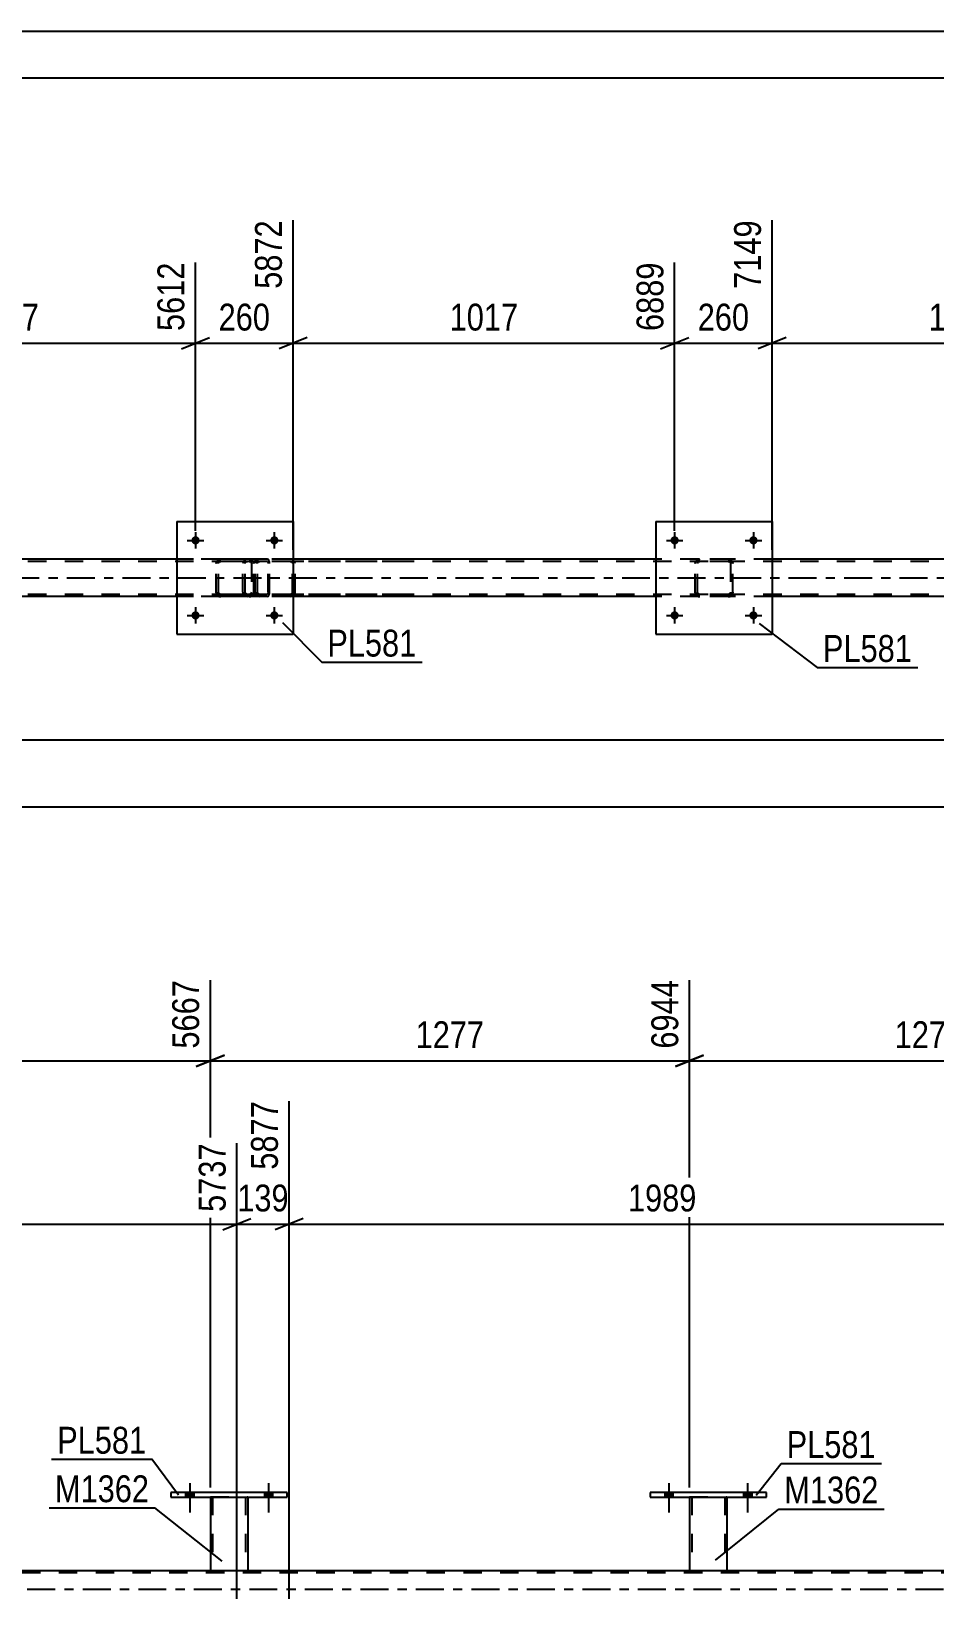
# Model space of a CAD drawing. Header units: millimetres. Extents: x 0 to 841, y 0 to 594.
# Drawn here: x 267.6 to 363.9, y 426.9 to 594 of the extents above; entities that cross this region are included whole.
import ezdxf

# ---------------------------------------------------------------- set-up
doc = ezdxf.new("R2010")
doc.units = ezdxf.units.MM
doc.linetypes.add('DXK_LINE_DOT2', pattern=[3.9198, 1.9599, -1.9599])
doc.linetypes.add('DXK_LINE_DOT3', pattern=[5.9187, 2.979, -0.9799, 0.9799, -0.9799])
doc.styles.add('Arial Narrow', font='ARIALN.TTF', dxfattribs={"height": 0.2})

# ---------------------------------------------------------------- blocks, each defined once
blk = doc.blocks.new('Unknown-122615341-1133 - 26243')
at = {"color": 5, "linetype": 'Continuous'}
for p, q in [((841, 594), (0, 594)), ((836, 589), (5, 589))]:
    blk.add_line(p, q, dxfattribs=at)
blk = doc.blocks.new('Bolt-122615341-4749 - 4686')
at = {"linetype": 'Continuous'}
for points in [[(285.56, 531.73, -1), (284.68, 531.73, -1)], [(293.96, 531.73, -1), (293.08, 531.73, -1)]]:
    blk.add_hatch(color=1, dxfattribs=at).paths.add_polyline_path(points)
at = {"color": 1, "linetype": 'Continuous'}
for p, q in [((284.24, 531.73), (286, 531.73)), ((285.12, 532.61), (285.12, 530.85)), ((292.64, 531.73), (294.4, 531.73)), ((293.52, 532.61), (293.52, 530.85))]:
    blk.add_line(p, q, dxfattribs=at)
blk = doc.blocks.new('Bolt-122615341-4692 - 4686')
at = {"linetype": 'Continuous'}
for points in [[(285.56, 539.73, -1), (284.68, 539.73, -1)], [(293.96, 539.73, -1), (293.08, 539.73, -1)]]:
    blk.add_hatch(color=1, dxfattribs=at).paths.add_polyline_path(points)
at = {"color": 1, "linetype": 'Continuous'}
for p, q in [((285.12, 540.61), (285.12, 538.85)), ((293.52, 540.61), (293.52, 538.85)), ((284.24, 539.73), (286, 539.73)), ((292.64, 539.73), (294.4, 539.73))]:
    blk.add_line(p, q, dxfattribs=at)
blk = doc.blocks.new('Part-122615341-4800 - 4686')
at = {"color": 7, "linetype": 'DXK_LINE_DOT2'}
for p, q in [((292.75, 537.73), (280.59, 537.73)), ((292.75, 537.49), (280.59, 537.49)), ((290.19, 537.42), (290.15, 537.25)), ((290.15, 534.21), (290.15, 537.25)), ((290.19, 537.43), (290.19, 537.42)), ((290.4, 537.25), (290.42, 537.34)), ((290.4, 534.21), (290.4, 537.25)), ((290.42, 537.34), (290.48, 537.42)), ((290.65, 537.73), (290.46, 537.69)), ((290.48, 537.42), (290.56, 537.47)), ((290.56, 537.47), (290.65, 537.49)), ((291.47, 537.73), (291.47, 537.49)), ((292.85, 537.69), (292.75, 537.73)), ((292.75, 537.49), (292.8, 537.47)), ((292.8, 537.47), (292.84, 537.42)), ((292.84, 537.42), (292.87, 537.34)), ((292.94, 537.59), (292.85, 537.69)), ((292.87, 537.34), (292.88, 537.25)), ((292.88, 534.21), (292.88, 537.25)), ((293, 537.43), (292.94, 537.59)), ((293.02, 537.25), (293, 537.43)), ((293.02, 534.21), (293.02, 537.25)), ((292.75, 533.97), (280.59, 533.97)), ((292.75, 533.73), (280.59, 533.73)), ((290.15, 534.21), (290.19, 534.03)), ((290.42, 534.12), (290.4, 534.21)), ((290.48, 534.04), (290.42, 534.12)), ((290.46, 533.77), (290.65, 533.73)), ((290.56, 533.99), (290.48, 534.04)), ((290.65, 533.97), (290.56, 533.99)), ((291.47, 533.73), (291.47, 533.97)), ((292.8, 533.99), (292.75, 533.97)), ((292.75, 533.73), (292.85, 533.77)), ((292.84, 534.04), (292.8, 533.99)), ((292.87, 534.12), (292.84, 534.04)), ((292.85, 533.77), (292.94, 533.87)), ((292.88, 534.21), (292.87, 534.12)), ((292.94, 533.87), (293, 534.03)), ((293, 534.03), (293.02, 534.21))]:
    blk.add_line(p, q, dxfattribs=at)
for centre, start, end in [((290.64, 537.23), 111.1941, 156.1506), ((290.64, 534.22), 203.8494, 248.8059)]:
    blk.add_arc(centre, 0.492, start, end, dxfattribs=at)
blk = doc.blocks.new('Part-122615341-4876 - 4686')
at = {"color": 7, "linetype": 'DXK_LINE_DOT2'}
for p, q in [((759.19, 537.49), (111.6, 537.49)), ((295.52, 537.73), (283.12, 537.73)), ((346.6, 537.73), (334.2, 537.73)), ((759.19, 533.97), (111.6, 533.97)), ((295.52, 533.73), (283.12, 533.73)), ((346.6, 533.73), (334.2, 533.73))]:
    blk.add_line(p, q, dxfattribs=at)
at = {"color": 2, "linetype": 'Continuous'}
for p, q in [((283.12, 537.73), (244.44, 537.73)), ((334.2, 537.73), (295.52, 537.73)), ((385.28, 537.73), (346.6, 537.73)), ((283.12, 533.73), (244.44, 533.73)), ((334.2, 533.73), (295.52, 533.73)), ((385.28, 533.73), (346.6, 533.73))]:
    blk.add_line(p, q, dxfattribs=at)
at = {"color": 7, "linetype": 'DXK_LINE_DOT3'}
blk.add_line((111.6, 535.73), (759.19, 535.73), dxfattribs=at)
blk = doc.blocks.new('Bolt-122615341-4747 - 4686')
at = {"linetype": 'Continuous'}
for points in [[(336.64, 531.73, -1), (335.76, 531.73, -1)], [(345.04, 531.73, -1), (344.16, 531.73, -1)]]:
    blk.add_hatch(color=1, dxfattribs=at).paths.add_polyline_path(points)
at = {"color": 1, "linetype": 'Continuous'}
for p, q in [((335.32, 531.73), (337.08, 531.73)), ((336.2, 532.61), (336.2, 530.85)), ((343.72, 531.73), (345.48, 531.73)), ((344.6, 532.61), (344.6, 530.85))]:
    blk.add_line(p, q, dxfattribs=at)
blk = doc.blocks.new('Bolt-122615341-4748 - 4686')
at = {"linetype": 'Continuous'}
for points in [[(336.64, 539.73, -1), (335.76, 539.73, -1)], [(345.04, 539.73, -1), (344.16, 539.73, -1)]]:
    blk.add_hatch(color=1, dxfattribs=at).paths.add_polyline_path(points)
at = {"color": 1, "linetype": 'Continuous'}
for p, q in [((336.2, 540.61), (336.2, 538.85)), ((344.6, 540.61), (344.6, 538.85)), ((335.32, 539.73), (337.08, 539.73)), ((343.72, 539.73), (345.48, 539.73))]:
    blk.add_line(p, q, dxfattribs=at)
blk = doc.blocks.new('Part-122615341-4819 - 4686')
at = {"color": 7, "linetype": 'DXK_LINE_DOT2'}
for p, q in [((291.5, 537.42), (291.47, 537.25)), ((291.47, 534.21), (291.47, 537.25)), ((291.51, 537.43), (291.5, 537.42)), ((291.72, 537.25), (291.74, 537.34)), ((291.72, 534.21), (291.72, 537.25)), ((291.74, 537.34), (291.8, 537.42)), ((291.98, 537.73), (291.78, 537.69)), ((291.8, 537.42), (291.88, 537.47)), ((291.88, 537.47), (291.98, 537.49)), ((306.97, 537.73), (291.98, 537.73)), ((306.97, 537.49), (291.98, 537.49)), ((295.41, 537.69), (295.21, 537.73)), ((295.21, 537.49), (295.31, 537.47)), ((295.31, 537.47), (295.4, 537.42)), ((295.4, 537.42), (295.45, 537.34)), ((295.45, 537.34), (295.47, 537.25)), ((295.47, 534.21), (295.47, 537.25)), ((295.69, 537.42), (295.69, 537.43)), ((295.73, 537.25), (295.69, 537.42)), ((295.73, 534.21), (295.73, 537.25)), ((291.47, 534.21), (291.51, 534.03)), ((291.74, 534.12), (291.72, 534.21)), ((291.8, 534.04), (291.74, 534.12)), ((291.78, 533.77), (291.98, 533.73)), ((291.88, 533.99), (291.8, 534.04)), ((291.98, 533.97), (291.88, 533.99)), ((306.97, 533.97), (291.98, 533.97)), ((306.97, 533.73), (291.98, 533.73)), ((295.31, 533.99), (295.21, 533.97)), ((295.21, 533.73), (295.41, 533.77)), ((295.4, 534.04), (295.31, 533.99)), ((295.45, 534.12), (295.4, 534.04)), ((295.47, 534.21), (295.45, 534.12)), ((295.69, 534.03), (295.73, 534.21))]:
    blk.add_line(p, q, dxfattribs=at)
for centre, start, end in [((291.96, 537.23), 110.7583, 155.68), ((295.23, 537.23), 24.32, 69.2417), ((291.96, 534.23), 204.32, 249.2417), ((295.23, 534.23), 290.7583, 335.68)]:
    blk.add_arc(centre, 0.496, start, end, dxfattribs=at)
blk = doc.blocks.new('Part-122615341-4831 - 4686')
at = {"color": 7, "linetype": 'DXK_LINE_DOT2'}
for p, q in [((338.4, 537.25), (338.44, 537.43)), ((338.44, 537.43), (338.4, 537.25)), ((338.4, 534.21), (338.4, 537.25)), ((338.64, 537.25), (338.66, 537.34)), ((338.64, 534.21), (338.64, 537.25)), ((338.66, 537.34), (338.71, 537.42)), ((338.7, 537.69), (338.88, 537.73)), ((338.88, 537.73), (338.7, 537.69)), ((338.71, 537.42), (338.79, 537.47)), ((338.79, 537.47), (338.88, 537.49)), ((341.92, 537.73), (338.88, 537.73)), ((341.92, 537.49), (338.88, 537.49)), ((341.92, 537.73), (342.11, 537.69)), ((342.11, 537.69), (341.92, 537.73)), ((341.92, 537.49), (342.01, 537.47)), ((342.01, 537.47), (342.09, 537.42)), ((342.09, 537.42), (342.14, 537.34)), ((342.14, 537.34), (342.16, 537.25)), ((342.16, 537.25), (342.16, 534.21)), ((342.37, 537.43), (342.4, 537.25)), ((342.4, 537.25), (342.37, 537.43)), ((342.4, 534.21), (342.4, 537.25)), ((338.44, 534.02), (338.4, 534.21)), ((338.4, 534.21), (338.44, 534.02)), ((338.66, 534.12), (338.64, 534.21)), ((338.71, 534.04), (338.66, 534.12)), ((338.88, 533.73), (338.7, 533.76)), ((338.7, 533.76), (338.88, 533.73)), ((338.79, 533.99), (338.71, 534.04)), ((338.88, 533.97), (338.79, 533.99)), ((341.92, 533.97), (338.88, 533.97)), ((341.92, 533.73), (338.88, 533.73)), ((342.01, 533.99), (341.92, 533.97)), ((342.11, 533.76), (341.92, 533.73)), ((341.92, 533.73), (342.11, 533.76)), ((342.09, 534.04), (342.01, 533.99)), ((342.14, 534.12), (342.09, 534.04)), ((342.16, 534.21), (342.14, 534.12)), ((342.4, 534.21), (342.37, 534.02)), ((342.37, 534.02), (342.4, 534.21))]:
    blk.add_line(p, q, dxfattribs=at)
at = {"color": 7, "linetype": 'DXK_LINE_DOT3'}
blk.add_line((340.4, 535.73), (340.4, 535.73), dxfattribs=at)
at = {"color": 7, "linetype": 'DXK_LINE_DOT2'}
for centre, start, end in [((338.88, 537.25), 112.5, 157.5), ((338.88, 537.25), 112.5, 157.5), ((341.92, 537.25), 22.5, 67.5), ((341.92, 537.25), 22.5, 67.5), ((338.88, 534.21), 202.5, 247.5), ((338.88, 534.21), 202.5, 247.5), ((341.92, 534.21), 292.5, 337.5), ((341.92, 534.21), 292.5, 337.5)]:
    blk.add_arc(centre, 0.48, start, end, dxfattribs=at)
blk = doc.blocks.new('Part-122615341-4836 - 4686')
at = {"color": 2, "linetype": 'Continuous'}
for p, q in [((334.2, 541.73), (334.2, 529.73)), ((334.2, 541.73), (346.6, 541.73)), ((346.6, 541.73), (346.6, 529.73)), ((334.2, 529.73), (346.6, 529.73))]:
    blk.add_line(p, q, dxfattribs=at)
blk = doc.blocks.new('Part-122615341-4837 - 4686')
at = {"color": 7, "linetype": 'DXK_LINE_DOT2'}
for p, q in [((287.32, 537.25), (287.36, 537.43)), ((287.36, 537.43), (287.32, 537.25)), ((287.32, 534.21), (287.32, 537.25)), ((287.56, 537.25), (287.58, 537.34)), ((287.56, 534.21), (287.56, 537.25)), ((287.58, 537.34), (287.63, 537.42)), ((287.62, 537.69), (287.8, 537.73)), ((287.8, 537.73), (287.62, 537.69)), ((287.63, 537.42), (287.71, 537.47)), ((287.71, 537.47), (287.8, 537.49)), ((290.84, 537.73), (287.8, 537.73)), ((290.84, 537.49), (287.8, 537.49)), ((290.84, 537.73), (291.03, 537.69)), ((291.03, 537.69), (290.84, 537.73)), ((290.84, 537.49), (290.93, 537.47)), ((290.93, 537.47), (291.01, 537.42)), ((291.01, 537.42), (291.06, 537.34)), ((291.06, 537.34), (291.08, 537.25)), ((291.08, 537.25), (291.08, 534.21)), ((291.29, 537.43), (291.32, 537.25)), ((291.32, 537.25), (291.29, 537.43)), ((291.32, 534.21), (291.32, 537.25)), ((287.36, 534.02), (287.32, 534.21)), ((287.32, 534.21), (287.36, 534.02)), ((287.58, 534.12), (287.56, 534.21)), ((287.63, 534.04), (287.58, 534.12)), ((287.8, 533.73), (287.62, 533.76)), ((287.62, 533.76), (287.8, 533.73)), ((287.71, 533.99), (287.63, 534.04)), ((287.8, 533.97), (287.71, 533.99)), ((290.84, 533.97), (287.8, 533.97)), ((290.84, 533.73), (287.8, 533.73)), ((290.93, 533.99), (290.84, 533.97)), ((291.03, 533.76), (290.84, 533.73)), ((290.84, 533.73), (291.03, 533.76)), ((291.01, 534.04), (290.93, 533.99)), ((291.06, 534.12), (291.01, 534.04)), ((291.08, 534.21), (291.06, 534.12)), ((291.32, 534.21), (291.29, 534.02)), ((291.29, 534.02), (291.32, 534.21))]:
    blk.add_line(p, q, dxfattribs=at)
at = {"color": 7, "linetype": 'DXK_LINE_DOT3'}
blk.add_line((289.32, 535.73), (289.32, 535.73), dxfattribs=at)
at = {"color": 7, "linetype": 'DXK_LINE_DOT2'}
for centre, start, end in [((287.8, 537.25), 112.5, 157.5), ((287.8, 537.25), 112.5, 157.5), ((290.84, 537.25), 22.5, 67.5), ((290.84, 537.25), 22.5, 67.5), ((287.8, 534.21), 202.5, 247.5), ((287.8, 534.21), 202.5, 247.5), ((290.84, 534.21), 292.5, 337.5), ((290.84, 534.21), 292.5, 337.5)]:
    blk.add_arc(centre, 0.48, start, end, dxfattribs=at)
blk = doc.blocks.new('Part-122615341-4842 - 4686')
at = {"color": 2, "linetype": 'Continuous'}
for p, q in [((283.12, 541.73), (283.12, 529.73)), ((283.12, 541.73), (295.52, 541.73)), ((295.52, 541.73), (295.52, 529.73)), ((283.12, 529.73), (295.52, 529.73))]:
    blk.add_line(p, q, dxfattribs=at)
blk = doc.blocks.new('Part-122615341-3197 - 3010')
at = {"color": 2, "linetype": 'Continuous'}
blk.add_line((60.03, 429.89), (758.57, 429.89), dxfattribs=at)
at = {"color": 7, "linetype": 'DXK_LINE_DOT2'}
blk.add_line((758.57, 429.65), (60.03, 429.65), dxfattribs=at)
at = {"color": 7, "linetype": 'DXK_LINE_DOT3'}
blk.add_line((60.03, 427.89), (758.57, 427.89), dxfattribs=at)
blk = doc.blocks.new('Bolt-122615341-3426 - 3010')
at = {"linetype": 'Continuous'}
for points in [[(284.06, 437.73), (284.94, 437.73), (284.94, 438.21), (284.06, 438.21)], [(292.46, 437.73), (293.34, 437.73), (293.34, 438.21), (292.46, 438.21)]]:
    blk.add_hatch(color=1, dxfattribs=at).paths.add_polyline_path(points)
at = {"color": 1, "linetype": 'Continuous'}
for p, q in [((284.06, 438.21), (284.06, 437.73)), ((284.5, 439.21), (284.5, 436.09)), ((284.94, 438.21), (284.94, 437.73)), ((292.46, 438.21), (292.46, 437.73)), ((292.9, 439.21), (292.9, 436.09)), ((293.34, 438.21), (293.34, 437.73))]:
    blk.add_line(p, q, dxfattribs=at)
blk = doc.blocks.new('Part-122615341-3365 - 3010')
at = {"color": 7, "linetype": 'DXK_LINE_DOT2'}
for p, q in [((286.7, 437.74), (290.7, 437.74)), ((286.7, 437.73), (286.7, 437.74)), ((286.7, 437.74), (286.7, 437.73)), ((286.94, 437.74), (286.94, 429.9)), ((290.46, 437.74), (290.46, 429.9)), ((290.7, 437.74), (290.7, 437.73)), ((290.7, 437.73), (290.7, 437.74)), ((290.4, 429.9), (290.44, 429.9)), ((290.4, 429.9), (290.44, 429.9)), ((290.44, 429.9), (290.46, 429.9)), ((290.44, 429.9), (290.46, 429.9))]:
    blk.add_line(p, q, dxfattribs=at)
at = {"color": 2, "linetype": 'Continuous'}
for p, q in [((286.7, 437.73), (286.7, 429.9)), ((290.7, 437.73), (290.7, 429.9)), ((286.7, 429.9), (290.7, 429.9))]:
    blk.add_line(p, q, dxfattribs=at)
blk = doc.blocks.new('Part-122615341-3370 - 3010')
at = {"color": 2, "linetype": 'Continuous'}
for p, q in [((333.58, 438.21), (333.58, 437.73)), ((345.98, 438.21), (333.58, 438.21)), ((345.98, 437.73), (345.98, 438.21)), ((333.58, 437.73), (345.98, 437.73))]:
    blk.add_line(p, q, dxfattribs=at)
blk = doc.blocks.new('Part-122615341-3375 - 3010')
at = {"color": 7, "linetype": 'DXK_LINE_DOT2'}
for p, q in [((337.78, 437.74), (341.78, 437.74)), ((337.78, 437.73), (337.78, 437.74)), ((337.78, 437.74), (337.78, 437.73)), ((338.02, 437.74), (338.02, 429.9)), ((341.54, 437.74), (341.54, 429.9)), ((341.78, 437.74), (341.78, 437.73)), ((341.78, 437.73), (341.78, 437.74)), ((341.48, 429.9), (341.52, 429.9)), ((341.48, 429.9), (341.52, 429.9)), ((341.52, 429.9), (341.54, 429.9)), ((341.52, 429.9), (341.54, 429.9))]:
    blk.add_line(p, q, dxfattribs=at)
at = {"color": 2, "linetype": 'Continuous'}
for p, q in [((337.78, 437.73), (337.78, 429.9)), ((341.78, 437.73), (341.78, 429.9)), ((337.78, 429.9), (341.78, 429.9))]:
    blk.add_line(p, q, dxfattribs=at)
blk = doc.blocks.new('Part-122615341-3418 - 3010')
at = {"color": 2, "linetype": 'Continuous'}
for p, q in [((282.5, 438.21), (282.5, 437.73)), ((294.9, 438.21), (282.5, 438.21)), ((294.9, 437.73), (294.9, 438.21)), ((282.5, 437.73), (294.9, 437.73))]:
    blk.add_line(p, q, dxfattribs=at)
blk = doc.blocks.new('Bolt-122615341-3425 - 3010')
at = {"linetype": 'Continuous'}
for points in [[(284.06, 437.73), (284.94, 437.73), (284.94, 438.21), (284.06, 438.21)], [(292.46, 437.73), (293.34, 437.73), (293.34, 438.21), (292.46, 438.21)]]:
    blk.add_hatch(color=1, dxfattribs=at).paths.add_polyline_path(points)
at = {"color": 1, "linetype": 'Continuous'}
for p, q in [((284.06, 438.21), (284.06, 437.73)), ((284.5, 439.21), (284.5, 436.09)), ((284.94, 438.21), (284.94, 437.73)), ((292.46, 438.21), (292.46, 437.73)), ((292.9, 439.21), (292.9, 436.09)), ((293.34, 438.21), (293.34, 437.73))]:
    blk.add_line(p, q, dxfattribs=at)
blk = doc.blocks.new('Bolt-122615341-3427 - 3010')
at = {"linetype": 'Continuous'}
for points in [[(335.14, 437.73), (336.02, 437.73), (336.02, 438.21), (335.14, 438.21)], [(343.54, 437.73), (344.42, 437.73), (344.42, 438.21), (343.54, 438.21)]]:
    blk.add_hatch(color=1, dxfattribs=at).paths.add_polyline_path(points)
at = {"color": 1, "linetype": 'Continuous'}
for p, q in [((335.14, 438.21), (335.14, 437.73)), ((335.58, 439.21), (335.58, 436.09)), ((336.02, 438.21), (336.02, 437.73)), ((343.54, 438.21), (343.54, 437.73)), ((343.98, 439.21), (343.98, 436.09)), ((344.42, 438.21), (344.42, 437.73))]:
    blk.add_line(p, q, dxfattribs=at)
blk = doc.blocks.new('Bolt-122615341-3428 - 3010')
at = {"linetype": 'Continuous'}
for points in [[(335.14, 437.73), (336.02, 437.73), (336.02, 438.21), (335.14, 438.21)], [(343.54, 437.73), (344.42, 437.73), (344.42, 438.21), (343.54, 438.21)]]:
    blk.add_hatch(color=1, dxfattribs=at).paths.add_polyline_path(points)
at = {"color": 1, "linetype": 'Continuous'}
for p, q in [((335.14, 438.21), (335.14, 437.73)), ((335.58, 439.21), (335.58, 436.09)), ((336.02, 438.21), (336.02, 437.73)), ((343.54, 438.21), (343.54, 437.73)), ((343.98, 439.21), (343.98, 436.09)), ((344.42, 438.21), (344.42, 437.73))]:
    blk.add_line(p, q, dxfattribs=at)
blk = doc.blocks.new('StraightDimension-122615341-5165 - 4686')
at = {"color": 7, "linetype": 'Continuous'}
for p, q in [((346.6, 538.73), (346.6, 573.87)), ((387.28, 540.73), (387.28, 569.37)), ((348.1, 561.35), (345.1, 560.15)), ((346.6, 560.75), (387.28, 560.75)), ((385.78, 560.15), (388.78, 561.35))]:
    blk.add_line(p, q, dxfattribs=at)
at = {"color": 0, "linetype": 'Continuous'}
blk.add_wipeout([(386.68, 569.97), (382.48, 569.97), (382.48, 561.45), (386.68, 561.45)], dxfattribs=at)
at = {"color": 0}
blk.add_wipeout([(371.2, 561.5), (371.2, 565.7), (362.69, 565.7), (362.69, 561.5)], dxfattribs=at)
at = {"color": 3, "linetype": 'Continuous', "style": 'Arial Narrow'}
blk.add_text('8166', height=2.863, rotation=90.0002, dxfattribs=at).set_placement((386.08, 562.05))
at = {"color": 3, "style": 'Arial Narrow'}
blk.add_text('1017', height=2.863, dxfattribs=at).set_placement((363.29, 562.1))
blk = doc.blocks.new('StraightDimension-122615341-5093 - 4686')
at = {"color": 7, "linetype": 'Continuous'}
for p, q in [((244.44, 538.73), (244.44, 573.87)), ((285.12, 540.73), (285.12, 569.37)), ((245.94, 561.35), (242.94, 560.15)), ((244.44, 560.75), (285.12, 560.75)), ((283.62, 560.15), (286.62, 561.35))]:
    blk.add_line(p, q, dxfattribs=at)
at = {"color": 0, "linetype": 'Continuous'}
blk.add_wipeout([(284.52, 569.97), (280.32, 569.97), (280.32, 561.45), (284.52, 561.45)], dxfattribs=at)
at = {"color": 0}
blk.add_wipeout([(269.04, 561.5), (269.04, 565.7), (260.53, 565.7), (260.53, 561.5)], dxfattribs=at)
at = {"color": 3, "linetype": 'Continuous', "style": 'Arial Narrow'}
blk.add_text('5612', height=2.863, rotation=90.0002, dxfattribs=at).set_placement((283.92, 562.05))
at = {"color": 3, "style": 'Arial Narrow'}
blk.add_text('1017', height=2.863, dxfattribs=at).set_placement((261.13, 562.1))
blk = doc.blocks.new('StraightDimension-122615341-5111 - 4686')
at = {"color": 7, "linetype": 'Continuous'}
for p, q in [((295.52, 538.73), (295.52, 573.87)), ((285.12, 540.73), (285.12, 569.37)), ((283.62, 560.15), (286.62, 561.35)), ((285.12, 560.75), (295.52, 560.75)), ((297.02, 561.35), (294.02, 560.15))]:
    blk.add_line(p, q, dxfattribs=at)
at = {"color": 0}
blk.add_wipeout([(293.66, 561.5), (293.66, 565.7), (286.98, 565.7), (286.98, 561.5)], dxfattribs=at)
at = {"color": 3, "style": 'Arial Narrow'}
blk.add_text('260', height=2.863, dxfattribs=at).set_placement((287.58, 562.1))
at = {"color": 0, "linetype": 'Continuous'}
blk.add_wipeout([(294.92, 574.47), (290.72, 574.47), (290.72, 565.95), (294.92, 565.95)], dxfattribs=at)
at = {"color": 3, "linetype": 'Continuous', "style": 'Arial Narrow'}
blk.add_text('5872', height=2.863, rotation=90.0002, dxfattribs=at).set_placement((294.32, 566.55))
blk = doc.blocks.new('StraightDimension-122615341-5129 - 4686')
at = {"color": 7, "linetype": 'Continuous'}
for p, q in [((295.52, 538.73), (295.52, 573.87)), ((336.2, 540.73), (336.2, 569.37)), ((297.02, 561.35), (294.02, 560.15)), ((295.52, 560.75), (336.2, 560.75)), ((334.7, 560.15), (337.7, 561.35))]:
    blk.add_line(p, q, dxfattribs=at)
at = {"color": 0, "linetype": 'Continuous'}
blk.add_wipeout([(335.6, 569.97), (331.4, 569.97), (331.4, 561.45), (335.6, 561.45)], dxfattribs=at)
at = {"color": 0}
blk.add_wipeout([(320.12, 561.5), (320.12, 565.7), (311.61, 565.7), (311.61, 561.5)], dxfattribs=at)
at = {"color": 3, "linetype": 'Continuous', "style": 'Arial Narrow'}
blk.add_text('6889', height=2.863, rotation=90.0002, dxfattribs=at).set_placement((335, 562.05))
at = {"color": 3, "style": 'Arial Narrow'}
blk.add_text('1017', height=2.863, dxfattribs=at).set_placement((312.21, 562.1))
blk = doc.blocks.new('StraightDimension-122615341-5147 - 4686')
at = {"color": 7, "linetype": 'Continuous'}
for p, q in [((346.6, 538.73), (346.6, 573.87)), ((336.2, 540.73), (336.2, 569.37)), ((334.7, 560.15), (337.7, 561.35)), ((336.2, 560.75), (346.6, 560.75)), ((348.1, 561.35), (345.1, 560.15))]:
    blk.add_line(p, q, dxfattribs=at)
at = {"color": 0}
blk.add_wipeout([(344.74, 561.5), (344.74, 565.7), (338.06, 565.7), (338.06, 561.5)], dxfattribs=at)
at = {"color": 3, "style": 'Arial Narrow'}
blk.add_text('260', height=2.863, dxfattribs=at).set_placement((338.66, 562.1))
at = {"color": 0, "linetype": 'Continuous'}
blk.add_wipeout([(346, 574.47), (341.8, 574.47), (341.8, 565.95), (346, 565.95)], dxfattribs=at)
at = {"color": 3, "linetype": 'Continuous', "style": 'Arial Narrow'}
blk.add_text('7149', height=2.863, rotation=90.0002, dxfattribs=at).set_placement((345.4, 566.55))
blk = doc.blocks.new('StraightDimension-122615341-5572 - 4686')
at = {"color": 7, "linetype": 'Continuous'}
blk.add_line((70.72, 511.33), (759.83, 511.33), dxfattribs=at)
blk = doc.blocks.new('StraightDimension-122615341-24763 - 4686')
at = {"color": 7, "linetype": 'Continuous'}
blk.add_line((71.36, 518.47), (759.19, 518.47), dxfattribs=at)
blk = doc.blocks.new('StraightDimension-122615341-3877 - 3010')
at = {"color": 7, "linetype": 'Continuous'}
for p, q in [((337.78, 438.74), (337.78, 492.85)), ((388.86, 438.74), (388.86, 492.85)), ((339.28, 484.84), (336.28, 483.64)), ((387.36, 483.64), (390.36, 484.84)), ((337.78, 484.24), (388.86, 484.24))]:
    blk.add_line(p, q, dxfattribs=at)
at = {"color": 0, "linetype": 'Continuous'}
blk.add_wipeout([(388.26, 493.45), (384.06, 493.45), (384.06, 484.94), (388.26, 484.94)], dxfattribs=at)
at = {"color": 0}
blk.add_wipeout([(367.57, 484.99), (367.57, 489.19), (359.06, 489.19), (359.06, 484.99)], dxfattribs=at)
at = {"color": 3, "linetype": 'Continuous', "style": 'Arial Narrow'}
blk.add_text('8221', height=2.863, rotation=90.0002, dxfattribs=at).set_placement((387.66, 485.54))
at = {"color": 3, "style": 'Arial Narrow'}
blk.add_text('1277', height=2.863, dxfattribs=at).set_placement((359.66, 485.59))
blk = doc.blocks.new('StraightDimension-122615341-3887 - 3010')
at = {"color": 7, "linetype": 'Continuous'}
for p, q in [((286.7, 438.74), (286.7, 492.85)), ((337.78, 438.74), (337.78, 492.85)), ((288.2, 484.84), (285.2, 483.64)), ((336.28, 483.64), (339.28, 484.84)), ((286.7, 484.24), (337.78, 484.24))]:
    blk.add_line(p, q, dxfattribs=at)
at = {"color": 0, "linetype": 'Continuous'}
blk.add_wipeout([(337.18, 493.45), (332.98, 493.45), (332.98, 484.94), (337.18, 484.94)], dxfattribs=at)
at = {"color": 0}
blk.add_wipeout([(316.49, 484.99), (316.49, 489.19), (307.98, 489.19), (307.98, 484.99)], dxfattribs=at)
at = {"color": 3, "linetype": 'Continuous', "style": 'Arial Narrow'}
blk.add_text('6944', height=2.863, rotation=90.0002, dxfattribs=at).set_placement((336.58, 485.54))
at = {"color": 3, "style": 'Arial Narrow'}
blk.add_text('1277', height=2.863, dxfattribs=at).set_placement((308.58, 485.59))
blk = doc.blocks.new('StraightDimension-122615341-23048 - 3010')
at = {"color": 7, "linetype": 'Continuous'}
for p, q in [((295.1, 426.89), (295.1, 479.94)), ((289.53, 426.89), (289.53, 475.44)), ((288.03, 466.23), (291.03, 467.43)), ((289.53, 466.83), (295.1, 466.83)), ((296.6, 467.43), (293.6, 466.23))]:
    blk.add_line(p, q, dxfattribs=at)
at = {"color": 0}
blk.add_wipeout([(295.65, 467.58), (295.65, 471.78), (288.97, 471.78), (288.97, 467.58)], dxfattribs=at)
at = {"color": 3, "style": 'Arial Narrow'}
blk.add_text('139', height=2.863, dxfattribs=at).set_placement((289.57, 468.18))
at = {"color": 0, "linetype": 'Continuous'}
blk.add_wipeout([(294.5, 480.54), (290.3, 480.54), (290.3, 472.03), (294.5, 472.03)], dxfattribs=at)
at = {"color": 3, "linetype": 'Continuous', "style": 'Arial Narrow'}
blk.add_text('5877', height=2.863, rotation=90.0002, dxfattribs=at).set_placement((293.9, 472.63))
blk = doc.blocks.new('StraightDimension-122615341-3897 - 3010')
at = {"color": 7, "linetype": 'Continuous'}
for p, q in [((235.62, 438.74), (235.62, 492.85)), ((286.7, 438.74), (286.7, 492.85)), ((237.12, 484.84), (234.12, 483.64)), ((285.2, 483.64), (288.2, 484.84)), ((235.62, 484.24), (286.7, 484.24))]:
    blk.add_line(p, q, dxfattribs=at)
at = {"color": 0, "linetype": 'Continuous'}
blk.add_wipeout([(286.1, 493.45), (281.9, 493.45), (281.9, 484.94), (286.1, 484.94)], dxfattribs=at)
at = {"color": 0}
blk.add_wipeout([(265.41, 484.99), (265.41, 489.19), (256.9, 489.19), (256.9, 484.99)], dxfattribs=at)
at = {"color": 3, "linetype": 'Continuous', "style": 'Arial Narrow'}
blk.add_text('5667', height=2.863, rotation=90.0002, dxfattribs=at).set_placement((285.5, 485.54))
at = {"color": 3, "style": 'Arial Narrow'}
blk.add_text('1277', height=2.863, dxfattribs=at).set_placement((257.5, 485.59))
blk = doc.blocks.new('StraightDimension-122615341-23047 - 3010')
at = {"color": 7, "linetype": 'Continuous'}
for p, q in [((295.1, 426.89), (295.1, 479.94)), ((374.66, 426.89), (374.66, 475.44)), ((296.6, 467.43), (293.6, 466.23)), ((295.1, 466.83), (374.66, 466.83)), ((373.16, 466.23), (376.16, 467.43))]:
    blk.add_line(p, q, dxfattribs=at)
at = {"color": 0, "linetype": 'Continuous'}
blk.add_wipeout([(374.06, 476.04), (369.86, 476.04), (369.86, 467.53), (374.06, 467.53)], dxfattribs=at)
at = {"color": 0}
blk.add_wipeout([(339.14, 467.58), (339.14, 471.78), (330.62, 471.78), (330.62, 467.58)], dxfattribs=at)
at = {"color": 3, "linetype": 'Continuous', "style": 'Arial Narrow'}
blk.add_text('7866', height=2.863, rotation=90.0002, dxfattribs=at).set_placement((373.46, 468.13))
at = {"color": 3, "style": 'Arial Narrow'}
blk.add_text('1989', height=2.863, dxfattribs=at).set_placement((331.22, 468.18))
blk = doc.blocks.new('StraightDimension-122615341-23049 - 3010')
at = {"color": 7, "linetype": 'Continuous'}
for p, q in [((209.97, 426.89), (209.97, 479.94)), ((289.53, 426.89), (289.53, 475.44)), ((211.47, 467.43), (208.47, 466.23)), ((209.97, 466.83), (289.53, 466.83)), ((288.03, 466.23), (291.03, 467.43))]:
    blk.add_line(p, q, dxfattribs=at)
at = {"color": 0, "linetype": 'Continuous'}
blk.add_wipeout([(288.93, 476.04), (284.73, 476.04), (284.73, 467.53), (288.93, 467.53)], dxfattribs=at)
at = {"color": 0}
blk.add_wipeout([(254, 467.58), (254, 471.78), (245.49, 471.78), (245.49, 467.58)], dxfattribs=at)
at = {"color": 3, "linetype": 'Continuous', "style": 'Arial Narrow'}
blk.add_text('5737', height=2.863, rotation=90.0002, dxfattribs=at).set_placement((288.33, 468.13))
at = {"color": 3, "style": 'Arial Narrow'}
blk.add_text('1989', height=2.863, dxfattribs=at).set_placement((246.09, 468.18))
blk = doc.blocks.new('Mark-122615341-4832 - 4686')
at = {"color": 0}
blk.add_wipeout([(361.52, 526.77), (361.52, 529.77), (352.01, 529.77), (352.01, 526.77)], dxfattribs=at)
blk.add_wipeout([(361.52, 526.77), (361.52, 529.77), (352.01, 529.77), (352.01, 526.77)], dxfattribs=at)
at = {"color": 30, "linetype": 'Continuous'}
for p, q in [((345.2, 530.85), (351.41, 526.17)), ((351.41, 526.17), (362.12, 526.17))]:
    blk.add_line(p, q, dxfattribs=at)
at = {"color": 3, "style": 'Arial Narrow'}
blk.add_text('PL581', height=2.863, dxfattribs=at).set_placement((352.01, 526.77))
blk = doc.blocks.new('Mark-122615341-4838 - 4686')
at = {"color": 0}
blk.add_wipeout([(308.68, 527.34), (308.68, 530.34), (299.17, 530.34), (299.17, 527.34)], dxfattribs=at)
blk.add_wipeout([(308.68, 527.34), (308.68, 530.34), (299.17, 530.34), (299.17, 527.34)], dxfattribs=at)
at = {"color": 30, "linetype": 'Continuous'}
for p, q in [((294.39, 530.97), (298.57, 526.74)), ((298.57, 526.74), (309.28, 526.74))]:
    blk.add_line(p, q, dxfattribs=at)
at = {"color": 3, "style": 'Arial Narrow'}
blk.add_text('PL581', height=2.863, dxfattribs=at).set_placement((299.17, 527.34))
blk = doc.blocks.new('Mark-122615341-3366 - 3010')
at = {"color": 0}
blk.add_wipeout([(357.65, 441.89), (357.65, 444.89), (348.14, 444.89), (348.14, 441.89)], dxfattribs=at)
blk.add_wipeout([(357.65, 441.89), (357.65, 444.89), (348.14, 444.89), (348.14, 441.89)], dxfattribs=at)
at = {"color": 30, "linetype": 'Continuous'}
for p, q in [((344.9, 437.93), (347.54, 441.29)), ((347.54, 441.29), (358.25, 441.29))]:
    blk.add_line(p, q, dxfattribs=at)
at = {"color": 3, "style": 'Arial Narrow'}
blk.add_text('PL581', height=2.863, dxfattribs=at).set_placement((348.14, 441.89))
blk = doc.blocks.new('Mark-122615341-3361 - 3010')
at = {"color": 0}
blk.add_wipeout([(280.18, 437.18), (280.18, 440.18), (270.13, 440.18), (270.13, 437.18)], dxfattribs=at)
blk.add_wipeout([(280.18, 437.18), (280.18, 440.18), (270.13, 440.18), (270.13, 437.18)], dxfattribs=at)
at = {"color": 30, "linetype": 'Continuous'}
for p in [(269.53, 436.58), (287.96, 430.89)]:
    blk.add_line(p, (280.78, 436.58), dxfattribs=at)
at = {"color": 3, "style": 'Arial Narrow'}
blk.add_text('M1362', height=2.863, dxfattribs=at).set_placement((270.13, 437.18))
blk = doc.blocks.new('Mark-122615341-3371 - 3010')
at = {"color": 0}
blk.add_wipeout([(357.94, 437.05), (357.94, 440.05), (347.89, 440.05), (347.89, 437.05)], dxfattribs=at)
blk.add_wipeout([(357.94, 437.05), (357.94, 440.05), (347.89, 440.05), (347.89, 437.05)], dxfattribs=at)
at = {"color": 30, "linetype": 'Continuous'}
for p, q in [((340.55, 431), (347.29, 436.45)), ((347.29, 436.45), (358.54, 436.45))]:
    blk.add_line(p, q, dxfattribs=at)
at = {"color": 3, "style": 'Arial Narrow'}
blk.add_text('M1362', height=2.863, dxfattribs=at).set_placement((347.89, 437.05))
blk = doc.blocks.new('Mark-122615341-3414 - 3010')
at = {"color": 0}
blk.add_wipeout([(279.87, 442.35), (279.87, 445.35), (270.37, 445.35), (270.37, 442.35)], dxfattribs=at)
blk.add_wipeout([(279.87, 442.35), (279.87, 445.35), (270.37, 445.35), (270.37, 442.35)], dxfattribs=at)
at = {"color": 30, "linetype": 'Continuous'}
for p in [(269.77, 441.75), (283.29, 437.92)]:
    blk.add_line(p, (280.47, 441.75), dxfattribs=at)
at = {"color": 3, "style": 'Arial Narrow'}
blk.add_text('PL581', height=2.863, dxfattribs=at).set_placement((270.37, 442.35))

msp = doc.modelspace()

# ---------------------------------------------------------------- block references
for name in ['Unknown-122615341-1133 - 26243', 'Part-122615341-4842 - 4686', 'Part-122615341-4836 - 4686', 'Bolt-122615341-4692 - 4686', 'Bolt-122615341-4748 - 4686', 'Part-122615341-4876 - 4686', 'Part-122615341-4800 - 4686', 'Part-122615341-4837 - 4686', 'Part-122615341-4819 - 4686', 'Part-122615341-4831 - 4686', 'Bolt-122615341-4749 - 4686', 'Bolt-122615341-4747 - 4686', 'Part-122615341-3418 - 3010', 'Bolt-122615341-3426 - 3010', 'Bolt-122615341-3425 - 3010', 'Part-122615341-3370 - 3010', 'Bolt-122615341-3427 - 3010', 'Bolt-122615341-3428 - 3010', 'Part-122615341-3365 - 3010', 'Part-122615341-3375 - 3010', 'Part-122615341-3197 - 3010']:
    msp.add_blockref(name, (0, 0))

# ---------------------------------------------------------------- next in the draw order: block references
for name in ['StraightDimension-122615341-5093 - 4686', 'StraightDimension-122615341-5165 - 4686', 'StraightDimension-122615341-5572 - 4686', 'StraightDimension-122615341-3877 - 3010']:
    msp.add_blockref(name, (0, 0))

# ---------------------------------------------------------------- next in the draw order: block references
for name in ['StraightDimension-122615341-5111 - 4686', 'StraightDimension-122615341-24763 - 4686', 'StraightDimension-122615341-3887 - 3010']:
    msp.add_blockref(name, (0, 0))

# ---------------------------------------------------------------- next in the draw order: block references
for name in ['StraightDimension-122615341-5129 - 4686', 'Mark-122615341-4838 - 4686', 'Mark-122615341-4832 - 4686', 'StraightDimension-122615341-23048 - 3010']:
    msp.add_blockref(name, (0, 0))

# ---------------------------------------------------------------- next in the draw order: block references
for name in ['StraightDimension-122615341-5147 - 4686', 'StraightDimension-122615341-3897 - 3010', 'StraightDimension-122615341-23047 - 3010']:
    msp.add_blockref(name, (0, 0))

# ---------------------------------------------------------------- next in the draw order: block references
for name in ['StraightDimension-122615341-23049 - 3010', 'Mark-122615341-3366 - 3010']:
    msp.add_blockref(name, (0, 0))

# ---------------------------------------------------------------- next in the draw order: block references
for name in ['Mark-122615341-3361 - 3010', 'Mark-122615341-3371 - 3010']:
    msp.add_blockref(name, (0, 0))

# ---------------------------------------------------------------- next in the draw order: block references
msp.add_blockref('Mark-122615341-3414 - 3010', (0, 0))

doc.saveas('drawing.dxf')
